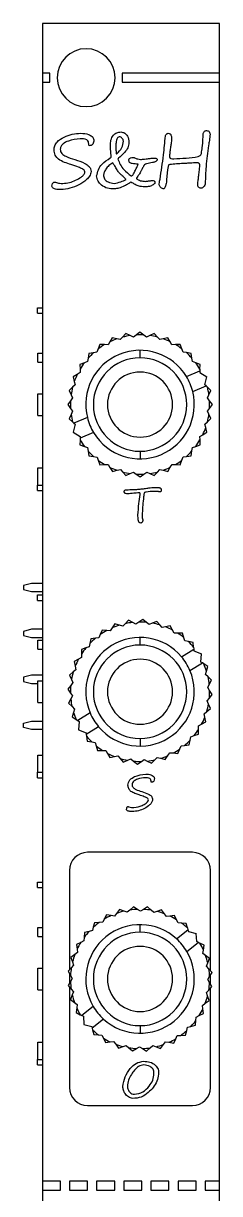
# Model space of a CAD drawing. Extents: x 516 to 528, y 431 to 560.
# Drawn here: x 517.3 to 528.1, y 494.8 to 559.5 of the extents above; entities that cross this region are included whole.
import ezdxf

# ---------------------------------------------------------------- set-up
doc = ezdxf.new("R2010")
doc.units = 0
doc.layers.get('0').update_dxf_attribs({"linetype": 'CONTINUOUS'})

msp = doc.modelspace()

# ---------------------------------------------------------------- linework, layer by layer
at = {"color": 7, "linetype": 'CONTINUOUS'}
for p, q in [((528.104, 559.528), (518.304, 559.528)), ((518.304, 559.528), (518.304, 556.778)), ((528.104, 556.778), (528.104, 559.528)), ((518.724, 556.778), (518.304, 556.778)), ((518.304, 556.778), (518.304, 556.278)), ((518.724, 556.278), (518.724, 556.778)), ((522.724, 556.778), (522.724, 556.278)), ((528.104, 556.778), (522.724, 556.778)), ((528.104, 556.278), (528.104, 556.778)), ((518.304, 556.278), (518.724, 556.278)), ((518.304, 556.278), (518.304, 495.528)), ((522.724, 556.278), (528.104, 556.278)), ((528.104, 495.528), (528.104, 556.278)), ((523.373, 551.262), (523.422, 551.356)), ((523.192, 550.745), (523.167, 550.729)), ((518.032, 543.808), (518.304, 543.808)), ((518.032, 543.508), (518.032, 543.808)), ((518.032, 543.508), (518.304, 543.508)), ((522.172, 542.153), (522.034, 541.927)), ((522.429, 542.091), (522.172, 542.153)), ((522.614, 542.046), (522.429, 542.091)), ((522.743, 542.186), (522.614, 542.046)), ((522.922, 542.381), (522.743, 542.186)), ((523.162, 542.27), (522.922, 542.381)), ((523.335, 542.19), (523.162, 542.27)), ((523.489, 542.302), (523.335, 542.19)), ((523.702, 542.458), (523.489, 542.302)), ((523.916, 542.302), (523.702, 542.458)), ((524.07, 542.19), (523.916, 542.302)), ((524.243, 542.27), (524.07, 542.19)), ((524.483, 542.381), (524.243, 542.27)), ((524.662, 542.187), (524.483, 542.381)), ((524.791, 542.047), (524.662, 542.187)), ((524.976, 542.092), (524.791, 542.047)), ((525.233, 542.154), (524.976, 542.092)), ((525.371, 541.928), (525.233, 542.154)), ((521.389, 541.534), (521.324, 541.356)), ((521.48, 541.783), (521.389, 541.534)), ((521.745, 541.772), (521.48, 541.783)), ((521.935, 541.764), (521.745, 541.772)), ((522.034, 541.927), (521.935, 541.764)), ((523.704, 541.038), (523.704, 541.458)), ((525.47, 541.766), (525.371, 541.928)), ((525.661, 541.774), (525.47, 541.766)), ((525.925, 541.785), (525.661, 541.774)), ((526.016, 541.536), (525.925, 541.785)), ((526.082, 541.358), (526.016, 541.536)), ((518.054, 540.808), (518.054, 541.308)), ((518.054, 541.308), (518.304, 541.308)), ((518.054, 540.808), (518.304, 540.808)), ((520.626, 540.77), (520.377, 540.679)), ((520.804, 540.836), (520.626, 540.77)), ((520.834, 541.024), (520.804, 540.836)), ((520.874, 541.285), (520.834, 541.024)), ((521.136, 541.326), (520.874, 541.285)), ((521.324, 541.356), (521.136, 541.326)), ((526.27, 541.328), (526.082, 541.358)), ((526.531, 541.287), (526.27, 541.328)), ((526.572, 541.026), (526.531, 541.287)), ((526.602, 540.838), (526.572, 541.026)), ((526.781, 540.773), (526.602, 540.838)), ((527.029, 540.681), (526.781, 540.773)), ((520.234, 540.125), (520.008, 539.987)), ((520.396, 540.224), (520.234, 540.125)), ((520.377, 540.679), (520.388, 540.414)), ((520.388, 540.414), (520.396, 540.224)), ((526.271, 540.01), (527.014, 540.318)), ((527.014, 540.318), (527.011, 540.227)), ((527.011, 540.227), (527.399, 539.99)), ((527.018, 540.417), (527.014, 540.318)), ((527.018, 540.417), (527.029, 540.681)), ((520.115, 539.545), (519.975, 539.416)), ((520.008, 539.987), (520.07, 539.73)), ((520.07, 539.73), (520.115, 539.545)), ((526.616, 539.178), (527.359, 539.486)), ((527.292, 539.548), (527.399, 539.99)), ((527.359, 539.486), (527.292, 539.548)), ((527.432, 539.419), (527.359, 539.486)), ((518.054, 539.058), (518.304, 539.058)), ((518.054, 537.858), (518.054, 539.058)), ((519.975, 539.416), (519.781, 539.237)), ((519.781, 539.237), (519.892, 538.997)), ((519.892, 538.997), (519.972, 538.824)), ((527.627, 539.24), (527.432, 539.419)), ((527.436, 538.827), (527.516, 539)), ((527.548, 538.673), (527.436, 538.827)), ((527.516, 539), (527.627, 539.24)), ((519.86, 538.67), (519.704, 538.456)), ((519.704, 538.456), (519.86, 538.243)), ((519.972, 538.824), (519.86, 538.67)), ((519.86, 538.243), (519.972, 538.089)), ((527.436, 538.092), (527.548, 538.246)), ((527.704, 538.459), (527.548, 538.673)), ((527.548, 538.246), (527.704, 538.459)), ((518.054, 537.858), (518.304, 537.858)), ((519.892, 537.916), (519.781, 537.676)), ((519.781, 537.676), (519.976, 537.497)), ((519.972, 538.089), (519.892, 537.916)), ((520.792, 537.737), (520.049, 537.429)), ((527.433, 537.5), (527.627, 537.679)), ((527.516, 537.919), (527.436, 538.092)), ((527.627, 537.679), (527.516, 537.919)), ((519.976, 537.497), (520.049, 537.429)), ((520.116, 537.368), (520.009, 536.926)), ((520.009, 536.926), (520.398, 536.689)), ((520.049, 537.429), (520.116, 537.368)), ((521.137, 536.906), (520.394, 536.598)), ((527.174, 536.791), (527.4, 536.929)), ((527.293, 537.371), (527.433, 537.5)), ((527.338, 537.186), (527.293, 537.371)), ((527.4, 536.929), (527.338, 537.186)), ((520.39, 536.499), (520.379, 536.234)), ((520.394, 536.598), (520.39, 536.499)), ((520.398, 536.689), (520.394, 536.598)), ((527.012, 536.691), (527.174, 536.791)), ((527.02, 536.501), (527.012, 536.691)), ((527.031, 536.237), (527.02, 536.501)), ((520.379, 536.234), (520.628, 536.143)), ((520.628, 536.143), (520.806, 536.078)), ((520.806, 536.078), (520.836, 535.89)), ((520.836, 535.89), (520.877, 535.628)), ((520.877, 535.628), (521.138, 535.588)), ((523.704, 535.878), (523.704, 535.458)), ((526.272, 535.59), (526.534, 535.631)), ((526.534, 535.631), (526.574, 535.892)), ((526.574, 535.892), (526.604, 536.08)), ((526.604, 536.08), (526.782, 536.146)), ((526.782, 536.146), (527.031, 536.237)), ((518.054, 534.958), (518.304, 534.958)), ((518.054, 534.008), (518.054, 534.958)), ((521.138, 535.588), (521.326, 535.558)), ((521.326, 535.558), (521.392, 535.38)), ((521.392, 535.38), (521.483, 535.131)), ((521.483, 535.131), (521.747, 535.142)), ((521.747, 535.142), (521.938, 535.15)), ((521.938, 535.15), (522.037, 534.988)), ((522.037, 534.988), (522.175, 534.762)), ((525.236, 534.763), (525.374, 534.989)), ((525.374, 534.989), (525.473, 535.151)), ((525.473, 535.151), (525.663, 535.144)), ((525.663, 535.144), (525.928, 535.133)), ((525.928, 535.133), (526.019, 535.381)), ((526.019, 535.381), (526.084, 535.56)), ((526.084, 535.56), (526.272, 535.59)), ((522.175, 534.762), (522.432, 534.824)), ((522.432, 534.824), (522.617, 534.869)), ((522.617, 534.869), (522.746, 534.729)), ((522.746, 534.729), (522.925, 534.534)), ((522.925, 534.534), (523.165, 534.646)), ((523.165, 534.646), (523.338, 534.726)), ((523.338, 534.726), (523.492, 534.614)), ((523.492, 534.614), (523.706, 534.458)), ((523.706, 534.458), (523.919, 534.614)), ((523.919, 534.614), (524.073, 534.726)), ((524.073, 534.726), (524.246, 534.646)), ((524.246, 534.646), (524.486, 534.535)), ((524.486, 534.535), (524.665, 534.73)), ((524.665, 534.73), (524.794, 534.87)), ((524.794, 534.87), (524.979, 534.825)), ((524.979, 534.825), (525.236, 534.763)), ((518.032, 533.708), (518.032, 534.008)), ((518.032, 534.008), (518.304, 534.008)), ((518.032, 533.708), (518.304, 533.708)), ((517.711, 528.576), (517.254, 528.462)), ((518.304, 528.576), (517.711, 528.576)), ((517.254, 528.462), (517.254, 528.234)), ((517.254, 528.234), (517.711, 528.119)), ((517.711, 528.119), (518.304, 528.119)), ((518.032, 527.633), (518.032, 527.933)), ((518.032, 527.933), (518.304, 527.933)), ((518.032, 527.633), (518.304, 527.633)), ((523.851, 526.58), (523.631, 526.432)), ((524.059, 526.417), (523.851, 526.58)), ((517.711, 526.036), (517.254, 525.922)), ((517.254, 525.922), (517.254, 525.694)), ((518.304, 526.036), (517.711, 526.036)), ((521.605, 525.988), (521.505, 525.743)), ((521.869, 525.968), (521.605, 525.988)), ((522.059, 525.953), (521.869, 525.968)), ((522.164, 526.111), (522.059, 525.953)), ((522.31, 526.332), (522.164, 526.111)), ((522.565, 526.26), (522.31, 526.332)), ((522.748, 526.209), (522.565, 526.26)), ((522.882, 526.344), (522.748, 526.209)), ((523.068, 526.532), (522.882, 526.344)), ((523.304, 526.412), (523.068, 526.532)), ((523.474, 526.326), (523.304, 526.412)), ((523.631, 526.432), (523.474, 526.326)), ((524.208, 526.299), (524.059, 526.417)), ((524.384, 526.372), (524.208, 526.299)), ((524.628, 526.475), (524.384, 526.372)), ((524.8, 526.274), (524.628, 526.475)), ((524.924, 526.129), (524.8, 526.274)), ((525.11, 526.167), (524.924, 526.129)), ((525.369, 526.22), (525.11, 526.167)), ((525.499, 525.989), (525.369, 526.22)), ((525.592, 525.823), (525.499, 525.989)), ((517.254, 525.694), (517.711, 525.579)), ((517.711, 525.579), (518.304, 525.579)), ((518.054, 524.933), (518.054, 525.433)), ((518.054, 525.433), (518.304, 525.433)), ((520.931, 525.253), (520.895, 525.067)), ((520.981, 525.513), (520.931, 525.253)), ((521.244, 525.545), (520.981, 525.513)), ((521.433, 525.567), (521.244, 525.545)), ((521.505, 525.743), (521.433, 525.567)), ((523.704, 525.163), (523.704, 525.583)), ((525.782, 525.824), (525.592, 525.823)), ((526.047, 525.825), (525.782, 525.824)), ((526.129, 525.573), (526.047, 525.825)), ((526.188, 525.392), (526.129, 525.573)), ((526.375, 525.356), (526.188, 525.392)), ((526.634, 525.306), (526.375, 525.356)), ((526.666, 525.043), (526.634, 525.306)), ((518.054, 524.933), (518.304, 524.933)), ((520.714, 525.008), (520.462, 524.926)), ((520.462, 524.926), (520.463, 524.661)), ((520.463, 524.661), (520.464, 524.471)), ((520.895, 525.067), (520.714, 525.008)), ((525.993, 524.522), (526.677, 524.944)), ((526.666, 525.043), (526.677, 524.944)), ((526.677, 524.944), (526.688, 524.854)), ((526.688, 524.854), (527.109, 524.682)), ((527.074, 524.228), (527.109, 524.682)), ((520.298, 524.378), (520.067, 524.248)), ((520.067, 524.248), (520.12, 523.989)), ((520.12, 523.989), (520.158, 523.803)), ((520.464, 524.471), (520.298, 524.378)), ((526.465, 523.756), (527.15, 524.178)), ((527.15, 524.178), (527.074, 524.228)), ((527.233, 524.123), (527.15, 524.178)), ((527.453, 523.977), (527.233, 524.123)), ((527.382, 523.722), (527.453, 523.977)), ((517.711, 523.496), (517.254, 523.382)), ((517.254, 523.382), (517.254, 523.154)), ((518.304, 523.496), (517.711, 523.496)), ((520.013, 523.679), (519.812, 523.507)), ((519.812, 523.507), (519.915, 523.263)), ((520.158, 523.803), (520.013, 523.679)), ((527.33, 523.539), (527.382, 523.722)), ((527.465, 523.405), (527.33, 523.539)), ((527.653, 523.219), (527.465, 523.405)), ((517.254, 523.154), (517.711, 523.039)), ((517.711, 523.039), (518.054, 523.039)), ((518.054, 521.983), (518.054, 523.183)), ((518.054, 523.183), (518.304, 523.183)), ((519.87, 522.938), (519.707, 522.73)), ((519.707, 522.73), (519.855, 522.51)), ((519.988, 523.087), (519.87, 522.938)), ((519.915, 523.263), (519.988, 523.087)), ((527.447, 522.813), (527.533, 522.983)), ((527.553, 522.655), (527.447, 522.813)), ((527.533, 522.983), (527.653, 523.219)), ((527.701, 522.436), (527.553, 522.655)), ((519.875, 522.183), (519.755, 521.947)), ((519.855, 522.51), (519.961, 522.353)), ((519.961, 522.353), (519.875, 522.183)), ((527.42, 522.079), (527.538, 522.228)), ((527.494, 521.903), (527.42, 522.079)), ((527.538, 522.228), (527.701, 522.436)), ((518.054, 521.983), (518.304, 521.983)), ((519.755, 521.947), (519.943, 521.761)), ((519.943, 521.761), (520.078, 521.627)), ((520.026, 521.444), (519.955, 521.189)), ((520.078, 521.627), (520.026, 521.444)), ((520.943, 521.41), (520.258, 520.988)), ((527.25, 521.363), (527.395, 521.487)), ((527.288, 521.177), (527.25, 521.363)), ((527.395, 521.487), (527.596, 521.659)), ((527.596, 521.659), (527.494, 521.903)), ((517.254, 520.842), (517.711, 520.956)), ((517.254, 520.614), (517.254, 520.842)), ((517.711, 520.956), (518.304, 520.956)), ((519.955, 521.189), (520.175, 521.043)), ((520.175, 521.043), (520.258, 520.988)), ((520.258, 520.988), (520.334, 520.938)), ((520.334, 520.938), (520.299, 520.484)), ((526.944, 520.695), (527.11, 520.788)), ((527.11, 520.788), (527.341, 520.917)), ((527.341, 520.917), (527.288, 521.177)), ((517.711, 520.499), (517.254, 520.614)), ((518.304, 520.499), (517.711, 520.499)), ((520.299, 520.484), (520.72, 520.312)), ((520.72, 520.312), (520.731, 520.222)), ((521.415, 520.644), (520.731, 520.222)), ((520.731, 520.222), (520.742, 520.123)), ((520.742, 520.123), (520.774, 519.86)), ((526.477, 519.912), (526.513, 520.099)), ((526.513, 520.099), (526.694, 520.158)), ((526.694, 520.158), (526.946, 520.24)), ((526.945, 520.505), (526.944, 520.695)), ((526.946, 520.24), (526.945, 520.505)), ((520.774, 519.86), (521.033, 519.81)), ((521.033, 519.81), (521.22, 519.773)), ((521.22, 519.773), (521.279, 519.593)), ((521.279, 519.593), (521.361, 519.341)), ((523.704, 520.003), (523.704, 519.583)), ((525.803, 519.178), (525.903, 519.423)), ((525.903, 519.423), (525.975, 519.599)), ((525.975, 519.599), (526.164, 519.621)), ((526.164, 519.621), (526.427, 519.653)), ((526.427, 519.653), (526.477, 519.912)), ((518.054, 519.083), (518.304, 519.083)), ((518.054, 518.133), (518.054, 519.083)), ((521.361, 519.341), (521.626, 519.342)), ((521.626, 519.342), (521.816, 519.343)), ((521.816, 519.343), (521.909, 519.177)), ((521.909, 519.177), (522.039, 518.946)), ((522.039, 518.946), (522.298, 518.999)), ((522.298, 518.999), (522.484, 519.037)), ((522.484, 519.037), (522.608, 518.892)), ((522.608, 518.892), (522.78, 518.691)), ((522.78, 518.691), (523.024, 518.793)), ((523.024, 518.793), (523.2, 518.867)), ((523.2, 518.867), (523.349, 518.749)), ((523.777, 518.734), (523.934, 518.84)), ((523.934, 518.84), (524.104, 518.754)), ((524.34, 518.634), (524.526, 518.822)), ((524.526, 518.822), (524.66, 518.957)), ((524.66, 518.957), (524.843, 518.905)), ((524.843, 518.905), (525.098, 518.834)), ((525.098, 518.834), (525.244, 519.054)), ((525.244, 519.054), (525.349, 519.213)), ((525.349, 519.213), (525.539, 519.198)), ((525.539, 519.198), (525.803, 519.178)), ((518.032, 517.833), (518.032, 518.133)), ((518.032, 518.133), (518.304, 518.133)), ((523.349, 518.749), (523.557, 518.586)), ((523.557, 518.586), (523.777, 518.734)), ((524.104, 518.754), (524.34, 518.634)), ((518.032, 517.833), (518.304, 517.833)), ((526.604, 513.708), (520.804, 513.708)), ((519.804, 512.708), (519.804, 507.215)), ((527.604, 507.166), (527.604, 512.708)), ((518.032, 512.058), (518.304, 512.058)), ((518.032, 511.758), (518.032, 512.058)), ((518.032, 511.758), (518.304, 511.758)), ((522.571, 510.544), (522.41, 510.334)), ((522.82, 510.455), (522.571, 510.544)), ((522.999, 510.391), (522.82, 510.455)), ((523.142, 510.517), (522.999, 510.391)), ((523.341, 510.691), (523.142, 510.517)), ((523.568, 510.555), (523.341, 510.691)), ((523.731, 510.458), (523.568, 510.555)), ((523.896, 510.553), (523.731, 510.458)), ((524.125, 510.686), (523.896, 510.553)), ((524.321, 510.508), (524.125, 510.686)), ((524.462, 510.38), (524.321, 510.508)), ((524.642, 510.442), (524.462, 510.38)), ((524.893, 510.527), (524.642, 510.442)), ((525.051, 510.315), (524.893, 510.527)), ((521.189, 509.818), (521.121, 509.562)), ((521.453, 509.831), (521.189, 509.818)), ((521.643, 509.841), (521.453, 509.831)), ((521.727, 510.012), (521.643, 509.841)), ((521.844, 510.249), (521.727, 510.012)), ((522.106, 510.21), (521.844, 510.249)), ((522.294, 510.183), (522.106, 510.21)), ((522.41, 510.334), (522.294, 510.183)), ((525.164, 510.162), (525.051, 510.315)), ((525.353, 510.187), (525.164, 510.162)), ((525.615, 510.222), (525.353, 510.187)), ((525.728, 509.983), (525.615, 510.222)), ((525.81, 509.811), (525.728, 509.983)), ((526, 509.799), (525.81, 509.811)), ((526.264, 509.782), (526, 509.799)), ((526.328, 509.525), (526.264, 509.782)), ((518.054, 509.058), (518.054, 509.558)), ((518.054, 509.558), (518.304, 509.558)), ((520.63, 509.268), (520.613, 509.004)), ((520.887, 509.332), (520.63, 509.268)), ((521.072, 509.379), (520.887, 509.332)), ((521.121, 509.562), (521.072, 509.379)), ((523.704, 509.288), (523.704, 509.708)), ((525.727, 508.923), (526.353, 509.428)), ((526.328, 509.525), (526.353, 509.428)), ((526.353, 509.428), (526.375, 509.34)), ((526.375, 509.34), (526.814, 509.223)), ((526.837, 508.769), (526.814, 509.223)), ((518.054, 509.058), (518.304, 509.058)), ((520.429, 508.732), (520.19, 508.619)), ((520.19, 508.619), (520.225, 508.357)), ((520.601, 508.814), (520.429, 508.732)), ((520.613, 509.004), (520.601, 508.814)), ((526.293, 508.223), (526.919, 508.729)), ((526.919, 508.729), (526.837, 508.769)), ((527.008, 508.685), (526.919, 508.729)), ((527.245, 508.568), (527.008, 508.685)), ((527.207, 508.306), (527.245, 508.568)), ((520.097, 508.054), (519.885, 507.897)), ((519.885, 507.897), (519.97, 507.646)), ((520.25, 508.168), (520.097, 508.054)), ((520.225, 508.357), (520.25, 508.168)), ((527.179, 508.118), (527.207, 508.306)), ((527.33, 508.002), (527.179, 508.118)), ((527.54, 507.841), (527.33, 508.002)), ((527.451, 507.592), (527.54, 507.841)), ((518.054, 506.108), (518.054, 507.308)), ((518.054, 507.308), (518.304, 507.308)), ((519.904, 507.325), (519.726, 507.129)), ((520.031, 507.466), (519.904, 507.325)), ((519.97, 507.646), (520.031, 507.466)), ((527.387, 507.413), (527.451, 507.592)), ((527.513, 507.27), (527.387, 507.413)), ((527.687, 507.071), (527.513, 507.27)), ((519.856, 506.572), (519.721, 506.345)), ((519.726, 507.129), (519.859, 506.9)), ((519.804, 506.994), (519.804, 506.484)), ((519.954, 506.735), (519.856, 506.572)), ((519.859, 506.9), (519.954, 506.735)), ((527.454, 506.681), (527.552, 506.844)), ((527.549, 506.516), (527.454, 506.681)), ((527.682, 506.287), (527.549, 506.516)), ((527.552, 506.844), (527.687, 507.071)), ((527.604, 506.421), (527.604, 506.932)), ((518.054, 506.108), (518.304, 506.108)), ((519.721, 506.345), (519.895, 506.146)), ((519.804, 506.25), (519.804, 500.708)), ((519.895, 506.146), (520.021, 506.003)), ((520.021, 506.003), (519.957, 505.824)), ((527.377, 505.95), (527.504, 506.091)), ((527.438, 505.77), (527.377, 505.95)), ((527.504, 506.091), (527.682, 506.287)), ((527.604, 500.708), (527.604, 506.201)), ((519.957, 505.824), (519.868, 505.574)), ((519.868, 505.574), (520.078, 505.414)), ((520.078, 505.414), (520.229, 505.298)), ((520.229, 505.298), (520.201, 505.11)), ((521.115, 505.193), (520.49, 504.687)), ((527.158, 505.248), (527.311, 505.361)), ((527.183, 505.059), (527.158, 505.248)), ((527.311, 505.361), (527.523, 505.519)), ((527.523, 505.519), (527.438, 505.77)), ((520.201, 505.11), (520.163, 504.848)), ((520.163, 504.848), (520.4, 504.731)), ((520.4, 504.731), (520.49, 504.687)), ((520.49, 504.687), (520.571, 504.647)), ((520.571, 504.647), (520.594, 504.193)), ((526.795, 504.412), (526.807, 504.602)), ((526.807, 504.602), (526.979, 504.684)), ((526.979, 504.684), (527.218, 504.797)), ((527.218, 504.797), (527.183, 505.059)), ((520.594, 504.193), (521.033, 504.075)), ((521.033, 504.075), (521.055, 503.987)), ((521.681, 504.493), (521.055, 503.987)), ((521.055, 503.987), (521.08, 503.891)), ((523.704, 504.128), (523.704, 503.708)), ((526.287, 503.853), (526.336, 504.037)), ((526.336, 504.037), (526.521, 504.084)), ((526.521, 504.084), (526.778, 504.148)), ((526.778, 504.148), (526.795, 504.412)), ((521.08, 503.891), (521.144, 503.634)), ((521.144, 503.634), (521.408, 503.617)), ((521.408, 503.617), (521.598, 503.605)), ((521.598, 503.605), (521.68, 503.433)), ((521.68, 503.433), (521.793, 503.194)), ((522.055, 503.229), (522.244, 503.254)), ((522.244, 503.254), (522.357, 503.101)), ((525.564, 503.167), (525.681, 503.404)), ((525.681, 503.404), (525.765, 503.575)), ((525.765, 503.575), (525.955, 503.584)), ((525.955, 503.584), (526.219, 503.598)), ((526.219, 503.598), (526.287, 503.853)), ((518.054, 502.258), (518.054, 503.208)), ((518.054, 503.208), (518.304, 503.208)), ((521.793, 503.194), (522.055, 503.229)), ((522.357, 503.101), (522.515, 502.889)), ((522.515, 502.889), (522.766, 502.974)), ((522.766, 502.974), (522.946, 503.035)), ((522.946, 503.035), (523.087, 502.908)), ((523.087, 502.908), (523.283, 502.73)), ((523.283, 502.73), (523.512, 502.863)), ((523.512, 502.863), (523.677, 502.958)), ((523.677, 502.958), (523.84, 502.86)), ((523.84, 502.86), (524.067, 502.724)), ((524.067, 502.724), (524.266, 502.899)), ((524.266, 502.899), (524.409, 503.025)), ((524.409, 503.025), (524.588, 502.961)), ((524.588, 502.961), (524.837, 502.872)), ((524.837, 502.872), (524.998, 503.082)), ((524.998, 503.082), (525.114, 503.233)), ((525.114, 503.233), (525.302, 503.205)), ((525.302, 503.205), (525.564, 503.167)), ((518.032, 501.958), (518.032, 502.258)), ((518.032, 502.258), (518.304, 502.258)), ((518.032, 501.958), (518.304, 501.958)), ((520.804, 499.708), (526.604, 499.708)), ((518.304, 495.528), (518.304, 495.028)), ((519.304, 495.528), (518.304, 495.528)), ((519.304, 495.028), (519.304, 495.528)), ((520.804, 495.528), (519.804, 495.528)), ((519.804, 495.528), (519.804, 495.028)), ((520.804, 495.028), (520.804, 495.528)), ((522.304, 495.528), (521.304, 495.528)), ((521.304, 495.528), (521.304, 495.028)), ((522.304, 495.028), (522.304, 495.528)), ((523.804, 495.528), (522.804, 495.528)), ((522.804, 495.528), (522.804, 495.028)), ((523.804, 495.028), (523.804, 495.528)), ((525.304, 495.528), (524.304, 495.528)), ((524.304, 495.528), (524.304, 495.028)), ((525.304, 495.028), (525.304, 495.528)), ((526.804, 495.528), (525.804, 495.528)), ((525.804, 495.528), (525.804, 495.028)), ((526.804, 495.028), (526.804, 495.528)), ((528.104, 495.528), (527.304, 495.528)), ((527.304, 495.528), (527.304, 495.028)), ((528.104, 495.028), (528.104, 495.528)), ((518.304, 495.028), (519.304, 495.028)), ((518.304, 495.028), (518.304, 434.278)), ((519.804, 495.028), (520.804, 495.028)), ((521.304, 495.028), (522.304, 495.028)), ((522.804, 495.028), (523.804, 495.028)), ((524.304, 495.028), (525.304, 495.028)), ((525.804, 495.028), (526.804, 495.028)), ((527.304, 495.028), (528.104, 495.028)), ((528.104, 434.278), (528.104, 495.028))]:
    msp.add_line(p, q, dxfattribs=at)
for centre, radius, start, end in [((520.724, 556.528), 1.6, 90, 270), ((520.724, 556.528), 1.6, 270, 90), ((523.704, 538.458), 3.85, 109.3388, 115.70655), ((523.704, 538.458), 3.85, 98.0888, 104.45655), ((523.704, 538.458), 3.85, 86.8388, 93.20655), ((523.704, 538.458), 3.85, 75.5888, 81.95655), ((523.704, 538.458), 3.85, 64.3388, 70.70655), ((523.704, 538.458), 3, 31.1496, 193.89575), ((523.704, 538.458), 3.85, 120.5888, 126.95655), ((523.704, 538.458), 3.85, 53.0888, 59.45655), ((523.704, 538.458), 3.85, 143.0888, 149.45655), ((523.704, 538.458), 3.85, 131.8388, 138.20655), ((523.704, 538.458), 2.58, 90, 270), ((523.704, 538.458), 2.58, 270, 90), ((523.704, 538.458), 3.85, 41.8388, 48.20655), ((523.704, 538.458), 3.85, 30.5888, 36.95655), ((523.704, 538.458), 3.85, 154.3388, 160.70655), ((523.704, 538.458), 1.8, 90, 270), ((523.704, 538.458), 1.8, 270, 90), ((523.704, 538.458), 3, 13.89575, 31.1496), ((523.704, 538.458), 3.85, 165.5888, 171.95655), ((523.704, 538.458), 3, 211.1496, 13.89575), ((523.704, 538.458), 3.85, 8.0888, 14.45655), ((523.704, 538.458), 3.85, 176.8388, 183.20655), ((523.704, 538.458), 3.85, 356.8388, 3.20655), ((523.704, 538.458), 3.85, 188.0888, 194.45655), ((523.704, 538.458), 3, 193.89575, 211.1496), ((523.704, 538.458), 3.85, 345.5888, 351.95655), ((523.704, 538.458), 3.85, 334.3388, 340.70655), ((523.704, 538.458), 3.85, 210.5888, 216.95655), ((523.704, 538.458), 3.85, 323.0888, 329.45655), ((523.704, 538.458), 3.85, 221.8388, 228.20655), ((523.704, 538.458), 3.85, 311.8388, 318.20655), ((523.704, 538.458), 3.85, 233.0888, 239.45655), ((523.704, 538.458), 3.85, 244.3388, 250.70655), ((523.704, 538.458), 3.85, 289.3388, 295.70655), ((523.704, 538.458), 3.85, 300.5888, 306.95655), ((523.704, 538.458), 3.85, 255.5888, 261.95655), ((523.704, 538.458), 3.85, 266.8388, 273.20655), ((523.704, 538.458), 3.85, 278.0888, 284.45655), ((523.704, 522.583), 3.85, 118.4617, 124.82945), ((523.704, 522.583), 3.85, 107.2117, 113.57945), ((523.704, 522.583), 3.85, 95.9617, 102.32945), ((523.704, 522.583), 3.85, 84.7117, 91.07945), ((523.704, 522.583), 3.85, 73.4617, 79.82945), ((523.704, 522.583), 3.85, 62.2117, 68.57945), ((523.704, 522.583), 3, 40.2725, 203.01865), ((523.704, 522.583), 3.85, 129.7117, 136.07945), ((523.704, 522.583), 3.85, 50.9617, 57.32945), ((523.704, 522.583), 3.85, 39.7117, 46.07945), ((523.704, 522.583), 3.85, 140.9617, 147.32945), ((523.704, 522.583), 2.58, 90, 270), ((523.704, 522.583), 2.58, 270, 90), ((523.704, 522.583), 3.85, 152.2117, 158.57945), ((523.704, 522.583), 1.8, 90, 270), ((523.704, 522.583), 1.8, 270, 90), ((523.704, 522.583), 3, 23.01865, 40.2725), ((523.704, 522.583), 3.85, 17.2117, 23.57945), ((523.704, 522.583), 3.85, 163.4617, 169.82945), ((523.704, 522.583), 3, 220.2725, 23.01865), ((523.704, 522.583), 3.85, 5.9617, 12.32945), ((523.704, 522.583), 3.85, 174.7117, 181.07945), ((523.704, 522.583), 3.85, 354.7117, 1.07945), ((523.704, 522.583), 3.85, 185.9617, 192.32945), ((523.704, 522.583), 3.85, 197.2117, 203.57945), ((523.704, 522.583), 3, 203.01865, 220.2725), ((523.704, 522.583), 3.85, 343.4617, 349.82945), ((523.704, 522.583), 3.85, 332.2117, 338.57945), ((523.704, 522.583), 3.85, 219.7117, 226.07945), ((523.704, 522.583), 3.85, 320.9617, 327.32945), ((523.704, 522.583), 3.85, 230.9617, 237.32945), ((523.704, 522.583), 3.85, 298.4617, 304.82945), ((523.704, 522.583), 3.85, 309.7117, 316.07945), ((523.704, 522.583), 3.85, 242.2117, 248.57945), ((523.704, 522.583), 3.85, 253.4617, 259.82945), ((523.704, 522.583), 3.85, 275.9617, 282.32945), ((523.704, 522.583), 3.85, 287.2117, 293.57945), ((523.704, 522.583), 3.85, 264.7117, 271.07945), ((520.804, 512.708), 1, 90, 180), ((526.604, 512.708), 1, 0, 90), ((523.704, 506.708), 3.85, 103.27715, 109.64491), ((523.704, 506.708), 3.85, 92.02715, 98.39491), ((523.704, 506.708), 3.85, 80.77715, 87.14491), ((523.704, 506.708), 3.85, 69.52715, 75.89491), ((523.704, 506.708), 3.85, 125.77715, 132.14491), ((523.704, 506.708), 3.85, 114.52715, 120.89491), ((523.704, 506.708), 3.85, 58.27715, 64.64491), ((523.704, 506.708), 3.85, 47.02715, 53.39491), ((523.704, 506.708), 3.85, 137.02715, 143.39491), ((523.704, 506.708), 3, 47.58796, 210.3341), ((523.704, 506.708), 2.58, 90, 270), ((523.704, 506.708), 2.58, 270, 90), ((523.704, 506.708), 3.85, 148.27715, 154.64491), ((523.704, 506.708), 1.8, 90, 270), ((523.704, 506.708), 1.8, 270, 90), ((523.704, 506.708), 3, 30.3341, 47.58796), ((523.704, 506.708), 3.85, 24.52715, 30.89491), ((523.704, 506.708), 3.85, 159.52715, 165.89491), ((523.704, 506.708), 3, 227.58796, 30.3341), ((523.704, 506.708), 3.85, 13.27715, 19.64491), ((523.704, 506.708), 3.85, 170.77715, 177.14491), ((523.704, 506.708), 3.85, 2.02715, 8.39491), ((523.704, 506.708), 3.85, 182.02715, 188.39491), ((523.704, 506.708), 3.85, 350.77715, 357.14491), ((523.704, 506.708), 3.85, 193.27715, 199.64491), ((523.704, 506.708), 3, 210.3341, 227.58796), ((523.704, 506.708), 3.85, 339.52715, 345.89491), ((523.704, 506.708), 3.85, 204.52715, 210.89491), ((523.704, 506.708), 3.85, 328.27715, 334.64491), ((523.704, 506.708), 3.85, 317.02715, 323.39491), ((523.704, 506.708), 3.85, 227.02715, 233.39491), ((523.704, 506.708), 3.85, 238.27715, 244.64491), ((523.704, 506.708), 3.85, 294.52715, 300.89491), ((523.704, 506.708), 3.85, 305.77715, 312.14491), ((523.704, 506.708), 3.85, 249.52715, 255.89491), ((523.704, 506.708), 3.85, 260.77715, 267.14491), ((523.704, 506.708), 3.85, 272.02715, 278.39491), ((523.704, 506.708), 3.85, 283.27715, 289.64491), ((520.804, 500.708), 1, 180, 270), ((526.604, 500.708), 1, 270, 0)]:
    msp.add_arc(centre, radius, start, end, dxfattribs=at)
for points, knots in [([(518.947, 552.53), (518.955, 552.61), (518.972, 552.77), (519.154, 553.042), (519.501, 553.252), (519.951, 553.421), (520.27, 553.442), (520.429, 553.452)], [0, 0, 0, 0, 0.124866, 0.249735, 0.499137, 0.749588, 1, 1, 1, 1]), ([(520.402, 553.148), (520.176, 553.127), (519.836, 553.094), (519.485, 552.909), (519.318, 552.745), (519.299, 552.632), (519.289, 552.576)], [0, 0, 0, 0, 0.499906, 0.75053, 0.875648, 1, 1, 1, 1]), ([(520.884, 552.768), (520.881, 552.829), (520.877, 552.919), (520.829, 553.032), (520.683, 553.146), (520.527, 553.147), (520.402, 553.148)], [0, 0, 0, 0, 0.250713, 0.375928, 0.500517, 1, 1, 1, 1]), ([(520.429, 553.452), (520.578, 553.445), (520.801, 553.435), (521.025, 553.305), (521.13, 553.197), (521.143, 553.124), (521.15, 553.087)], [0, 0, 0, 0, 0.500145, 0.75032, 0.875558, 1, 1, 1, 1]), ([(521.15, 553.087), (521.141, 553.006), (521.13, 552.905), (521.054, 552.812), (520.983, 552.775), (520.923, 552.771), (520.884, 552.768)], [0, 0, 0, 0, 0.499646, 0.624796, 0.750004, 1, 1, 1, 1]), ([(522.065, 552.771), (522.07, 552.873), (522.08, 553.075), (522.195, 553.341), (522.41, 553.509), (522.57, 553.521), (522.65, 553.528)], [0, 0, 0, 0, 0.281121, 0.560767, 0.779884, 1, 1, 1, 1]), ([(522.576, 553.262), (522.553, 553.258), (522.507, 553.249), (522.442, 553.177), (522.375, 553.029), (522.371, 552.889), (522.369, 552.795)], [0, 0, 0, 0, 0.124412, 0.249669, 0.499587, 1, 1, 1, 1]), ([(522.786, 553.013), (522.781, 553.045), (522.77, 553.111), (522.71, 553.181), (522.651, 553.243), (522.601, 553.256), (522.576, 553.262)], [0, 0, 0, 0, 0.279498, 0.560515, 0.78124, 1, 1, 1, 1]), ([(522.65, 553.528), (522.726, 553.515), (522.876, 553.489), (523.051, 553.262), (523.075, 553.071), (523.09, 552.954)], [0, 0, 0, 0, 0.278757, 0.559591, 1, 1, 1, 1]), ([(524.809, 550.925), (524.879, 551.368), (525.005, 552.157), (525.075, 552.953), (525.107, 553.304)], [0, 0, 0, 0, 0.559927, 1, 1, 1, 1]), ([(525.107, 553.304), (525.112, 553.324), (525.123, 553.366), (525.165, 553.411), (525.209, 553.445), (525.243, 553.45), (525.26, 553.452)], [0, 0, 0, 0, 0.279126, 0.559893, 0.780404, 1, 1, 1, 1]), ([(525.26, 553.452), (525.293, 553.448), (525.341, 553.443), (525.391, 553.4), (525.442, 553.319), (525.445, 553.237), (525.448, 553.172)], [0, 0, 0, 0, 0.2490908, 0.3747681, 0.5004347, 1, 1, 1, 1]), ([(525.448, 553.172), (525.442, 553.072), (525.43, 552.894), (525.401, 552.718), (525.388, 552.641)], [0, 0, 0, 0, 0.559852, 1, 1, 1, 1]), ([(525.566, 552.047), (525.793, 552.057), (526.246, 552.076), (526.729, 552.117), (527.003, 552.196), (527.094, 552.274), (527.109, 552.485), (527.185, 552.867), (527.191, 553.21), (527.195, 553.439)], [0, 0, 0, 0, 0.250251, 0.500234, 0.531501, 0.562153, 0.624683, 0.749823, 1, 1, 1, 1]), ([(527.195, 553.439), (527.203, 553.464), (527.219, 553.512), (527.272, 553.561), (527.327, 553.598), (527.367, 553.602), (527.387, 553.604)], [0, 0, 0, 0, 0.277476, 0.558805, 0.779658, 1, 1, 1, 1]), ([(527.387, 553.604), (527.415, 553.6), (527.472, 553.593), (527.533, 553.539), (527.57, 553.475), (527.573, 553.431), (527.575, 553.409)], [0, 0, 0, 0, 0.279446, 0.559184, 0.779415, 1, 1, 1, 1]), ([(527.575, 553.409), (527.564, 553.291), (527.544, 553.082), (527.508, 552.875), (527.492, 552.784)], [0, 0, 0, 0, 0.559853, 1, 1, 1, 1]), ([(519.883, 551.721), (519.766, 551.762), (519.53, 551.843), (519.209, 551.983), (518.989, 552.236), (518.961, 552.432), (518.947, 552.53)], [0, 0, 0, 0, 0.281287, 0.562096, 0.780877, 1, 1, 1, 1]), ([(519.289, 552.576), (519.294, 552.532), (519.303, 552.444), (519.403, 552.293), (519.673, 552.131), (519.925, 552.055), (520.094, 552.004)], [0, 0, 0, 0, 0.12476, 0.249597, 0.498706, 1, 1, 1, 1]), ([(522.086, 552.466), (522.081, 552.523), (522.073, 552.625), (522.067, 552.727), (522.065, 552.771)], [0, 0, 0, 0, 0.560034, 1, 1, 1, 1]), ([(522.103, 552.158), (522.101, 552.216), (522.097, 552.318), (522.089, 552.421), (522.086, 552.466)], [0, 0, 0, 0, 0.5599614, 1, 1, 1, 1]), ([(522.369, 552.795), (522.37, 552.703), (522.373, 552.574), (522.376, 552.409), (522.398, 552.34), (522.409, 552.306)], [0, 0, 0, 0, 0.562133, 0.783061, 1, 1, 1, 1]), ([(522.409, 552.306), (522.522, 552.417), (522.724, 552.614), (522.767, 552.891), (522.786, 553.013)], [0, 0, 0, 0, 0.5609272, 1, 1, 1, 1]), ([(523.09, 552.954), (523.077, 552.852), (523.051, 552.649), (522.825, 552.354), (522.632, 552.181), (522.513, 552.075)], [0, 0, 0, 0, 0.278996, 0.55853, 1, 1, 1, 1]), ([(525.388, 552.641), (525.374, 552.552), (525.348, 552.394), (525.339, 552.235), (525.334, 552.164)], [0, 0, 0, 0, 0.560105, 1, 1, 1, 1]), ([(527.492, 552.784), (527.44, 552.394), (527.346, 551.698), (527.32, 550.996), (527.309, 550.688)], [0, 0, 0, 0, 0.5599233, 1, 1, 1, 1]), ([(520.094, 552.004), (520.286, 551.944), (520.573, 551.854), (520.871, 551.657), (520.983, 551.484), (520.993, 551.383), (520.998, 551.333)], [0, 0, 0, 0, 0.500916, 0.750346, 0.875197, 1, 1, 1, 1]), ([(521.305, 551.095), (521.331, 551.213), (521.382, 551.45), (521.629, 551.819), (521.895, 551.986), (522.058, 552.088)], [0, 0, 0, 0, 0.279275, 0.559377, 1, 1, 1, 1]), ([(522.195, 551.814), (522.12, 551.771), (521.971, 551.684), (521.823, 551.492), (521.712, 551.299), (521.694, 551.165), (521.685, 551.098)], [0, 0, 0, 0, 0.2799469, 0.5602319, 0.7805165, 1, 1, 1, 1]), ([(522.058, 552.088), (522.071, 552.098), (522.095, 552.116), (522.1, 552.146), (522.103, 552.158)], [0, 0, 0, 0, 0.560945, 1, 1, 1, 1]), ([(522.442, 551.431), (522.397, 551.504), (522.317, 551.633), (522.232, 551.759), (522.195, 551.814)], [0, 0, 0, 0, 0.560102, 1, 1, 1, 1]), ([(522.513, 552.075), (522.505, 552.068), (522.491, 552.055), (522.485, 552.037), (522.482, 552.028)], [0, 0, 0, 0, 0.5617182, 1, 1, 1, 1]), ([(522.482, 552.028), (522.521, 551.923), (522.599, 551.712), (522.848, 551.39), (523.074, 551.208), (523.212, 551.098)], [0, 0, 0, 0, 0.278355, 0.559579, 1, 1, 1, 1]), ([(523.09, 551.996), (523.092, 552.008), (523.096, 552.031), (523.129, 552.066), (523.202, 552.103), (523.27, 552.115), (523.316, 552.123)], [0, 0, 0, 0, 0.12478, 0.250589, 0.500899, 1, 1, 1, 1]), ([(523.596, 551.743), (523.487, 551.754), (523.351, 551.767), (523.191, 551.789), (523.114, 551.831), (523.093, 551.916), (523.091, 551.969), (523.09, 551.996)], [0, 0, 0, 0, 0.50153, 0.626898, 0.749669, 0.874652, 1, 1, 1, 1]), ([(523.316, 552.123), (523.333, 552.122), (523.362, 552.121), (523.389, 552.11), (523.401, 552.105)], [0, 0, 0, 0, 0.5593668, 1, 1, 1, 1]), ([(523.401, 552.105), (523.46, 552.078), (523.566, 552.029), (523.681, 552.015), (523.732, 552.009)], [0, 0, 0, 0, 0.560445, 1, 1, 1, 1]), ([(523.732, 552.009), (523.806, 552.014), (523.937, 552.022), (524.067, 552.04), (524.124, 552.048)], [0, 0, 0, 0, 0.559894, 1, 1, 1, 1]), ([(524.063, 551.769), (524.025, 551.756), (523.948, 551.73), (523.88, 551.6), (523.834, 551.511), (523.807, 551.456)], [0, 0, 0, 0, 0.277346, 0.557884, 1, 1, 1, 1]), ([(524.647, 551.999), (524.646, 551.985), (524.643, 551.957), (524.609, 551.911), (524.524, 551.861), (524.334, 551.819), (524.172, 551.789), (524.063, 551.769)], [0, 0, 0, 0, 0.0624, 0.125062, 0.249607, 0.499571, 1, 1, 1, 1]), ([(524.124, 552.048), (524.19, 552.057), (524.307, 552.073), (524.425, 552.081), (524.477, 552.085)], [0, 0, 0, 0, 0.5600701, 1, 1, 1, 1]), ([(524.477, 552.085), (524.513, 552.084), (524.566, 552.083), (524.623, 552.055), (524.645, 552.026), (524.646, 552.008), (524.647, 551.999)], [0, 0, 0, 0, 0.500667, 0.749466, 0.875052, 1, 1, 1, 1]), ([(526.092, 551.781), (525.967, 551.775), (525.717, 551.763), (525.462, 551.729), (525.307, 551.718), (525.285, 551.694), (525.268, 551.65), (525.244, 551.552), (525.21, 551.337), (525.194, 551.151), (525.182, 551.027)], [0, 0, 0, 0, 0.250074, 0.500134, 0.5314, 0.546829, 0.56245, 0.624936, 0.749961, 1, 1, 1, 1]), ([(525.334, 552.164), (525.335, 552.152), (525.336, 552.127), (525.352, 552.092), (525.382, 552.068), (525.454, 552.047), (525.517, 552.047), (525.566, 552.047)], [0, 0, 0, 0, 0.125055, 0.24993, 0.37446, 0.499671, 1, 1, 1, 1]), ([(526.488, 551.807), (526.415, 551.801), (526.283, 551.79), (526.15, 551.784), (526.092, 551.781)], [0, 0, 0, 0, 0.560024, 1, 1, 1, 1]), ([(526.882, 551.819), (526.809, 551.818), (526.678, 551.815), (526.546, 551.81), (526.488, 551.807)], [0, 0, 0, 0, 0.559989, 1, 1, 1, 1]), ([(527.005, 551.65), (527.005, 551.692), (527.005, 551.744), (526.969, 551.794), (526.934, 551.816), (526.903, 551.818), (526.882, 551.819)], [0, 0, 0, 0, 0.498999, 0.624266, 0.749755, 1, 1, 1, 1]), ([(520.998, 551.333), (520.977, 551.248), (520.936, 551.077), (520.686, 550.825), (520.33, 550.577), (519.835, 550.397), (519.49, 550.358), (519.317, 550.338)], [0, 0, 0, 0, 0.123845, 0.249046, 0.49916, 0.749707, 1, 1, 1, 1]), ([(519.444, 550.68), (519.565, 550.69), (519.805, 550.71), (520.145, 550.848), (520.403, 550.995), (520.601, 551.145), (520.638, 551.262), (520.656, 551.319)], [0, 0, 0, 0, 0.250309, 0.500928, 0.751571, 0.876835, 1, 1, 1, 1]), ([(520.656, 551.319), (520.643, 551.355), (520.618, 551.427), (520.483, 551.506), (520.242, 551.604), (520.027, 551.674), (519.883, 551.721)], [0, 0, 0, 0, 0.122629, 0.2476714, 0.4983524, 1, 1, 1, 1]), ([(522.722, 551.108), (522.686, 551.141), (522.627, 551.195), (522.544, 551.271), (522.491, 551.35), (522.458, 551.404), (522.442, 551.431)], [0, 0, 0, 0, 0.340117, 0.560166, 0.779935, 1, 1, 1, 1]), ([(523.212, 551.098), (523.233, 551.104), (523.277, 551.117), (523.328, 551.182), (523.356, 551.232), (523.373, 551.262)], [0, 0, 0, 0, 0.276369, 0.557609, 1, 1, 1, 1]), ([(523.422, 551.356), (523.457, 551.427), (523.519, 551.554), (523.572, 551.685), (523.596, 551.743)], [0, 0, 0, 0, 0.5599345, 1, 1, 1, 1]), ([(523.673, 551.213), (523.64, 551.168), (523.58, 551.089), (523.53, 551.003), (523.508, 550.965)], [0, 0, 0, 0, 0.560859, 1, 1, 1, 1]), ([(523.807, 551.456), (523.784, 551.41), (523.743, 551.326), (523.695, 551.247), (523.673, 551.213)], [0, 0, 0, 0, 0.560179, 1, 1, 1, 1]), ([(526.953, 551.114), (526.967, 551.213), (526.992, 551.391), (527.001, 551.571), (527.005, 551.65)], [0, 0, 0, 0, 0.560088, 1, 1, 1, 1]), ([(518.833, 550.53), (518.843, 550.578), (518.856, 550.645), (518.893, 550.728), (518.927, 550.746), (518.944, 550.756)], [0, 0, 0, 0, 0.562349, 0.784032, 1, 1, 1, 1]), ([(519.317, 550.338), (519.223, 550.341), (519.081, 550.345), (518.926, 550.4), (518.849, 550.46), (518.838, 550.507), (518.833, 550.53)], [0, 0, 0, 0, 0.500804, 0.750953, 0.876334, 1, 1, 1, 1]), ([(518.944, 550.756), (518.959, 550.755), (518.987, 550.754), (519.013, 550.747), (519.025, 550.744)], [0, 0, 0, 0, 0.559726, 1, 1, 1, 1]), ([(519.025, 550.744), (519.102, 550.724), (519.239, 550.687), (519.382, 550.682), (519.444, 550.68)], [0, 0, 0, 0, 0.559915, 1, 1, 1, 1]), ([(522.277, 550.376), (522.151, 550.382), (521.9, 550.393), (521.58, 550.553), (521.357, 550.801), (521.323, 550.997), (521.305, 551.095)], [0, 0, 0, 0, 0.28105, 0.560538, 0.780995, 1, 1, 1, 1]), ([(521.685, 551.098), (521.703, 551.026), (521.739, 550.881), (521.97, 550.729), (522.154, 550.698), (522.267, 550.68)], [0, 0, 0, 0, 0.277297, 0.5590326, 1, 1, 1, 1]), ([(522.267, 550.68), (522.396, 550.705), (522.627, 550.75), (522.841, 550.848), (522.935, 550.891)], [0, 0, 0, 0, 0.558986, 1, 1, 1, 1]), ([(522.84, 550.542), (522.739, 550.497), (522.559, 550.416), (522.363, 550.388), (522.277, 550.376)], [0, 0, 0, 0, 0.559955, 1, 1, 1, 1]), ([(522.935, 550.891), (522.898, 550.934), (522.831, 551.01), (522.755, 551.078), (522.722, 551.108)], [0, 0, 0, 0, 0.559658, 1, 1, 1, 1]), ([(523.089, 550.685), (523.043, 550.659), (522.959, 550.612), (522.877, 550.564), (522.84, 550.542)], [0, 0, 0, 0, 0.56, 1, 1, 1, 1]), ([(523.167, 550.729), (523.153, 550.721), (523.127, 550.706), (523.101, 550.691), (523.089, 550.685)], [0, 0, 0, 0, 0.55999, 1, 1, 1, 1]), ([(523.481, 550.595), (523.429, 550.628), (523.338, 550.688), (523.236, 550.728), (523.192, 550.745)], [0, 0, 0, 0, 0.559824, 1, 1, 1, 1]), ([(524.032, 550.49), (523.925, 550.492), (523.735, 550.496), (523.558, 550.565), (523.481, 550.595)], [0, 0, 0, 0, 0.560418, 1, 1, 1, 1]), ([(523.508, 550.965), (523.512, 550.955), (523.519, 550.933), (523.556, 550.907), (523.624, 550.87), (523.771, 550.812), (523.905, 550.801), (523.994, 550.794)], [0, 0, 0, 0, 0.061531, 0.123994, 0.249272, 0.499953, 1, 1, 1, 1]), ([(523.994, 550.794), (524.029, 550.797), (524.092, 550.804), (524.154, 550.814), (524.181, 550.818)], [0, 0, 0, 0, 0.559919, 1, 1, 1, 1]), ([(524.533, 550.728), (524.512, 550.699), (524.47, 550.641), (524.378, 550.583), (524.24, 550.507), (524.118, 550.497), (524.032, 550.49)], [0, 0, 0, 0, 0.183897, 0.371746, 0.559543, 1, 1, 1, 1]), ([(524.181, 550.818), (524.216, 550.823), (524.277, 550.832), (524.339, 550.838), (524.366, 550.84)], [0, 0, 0, 0, 0.5600936, 1, 1, 1, 1]), ([(524.366, 550.84), (524.405, 550.838), (524.454, 550.836), (524.502, 550.806), (524.527, 550.776), (524.531, 550.747), (524.533, 550.728)], [0, 0, 0, 0, 0.499881, 0.625309, 0.751148, 1, 1, 1, 1]), ([(524.765, 550.651), (524.77, 550.703), (524.779, 550.795), (524.8, 550.886), (524.809, 550.925)], [0, 0, 0, 0, 0.559811, 1, 1, 1, 1]), ([(524.987, 550.376), (524.955, 550.389), (524.889, 550.415), (524.825, 550.491), (524.775, 550.568), (524.768, 550.623), (524.765, 550.651)], [0, 0, 0, 0, 0.277236, 0.558534, 0.779508, 1, 1, 1, 1]), ([(525.182, 551.027), (525.175, 550.908), (525.165, 550.73), (525.116, 550.526), (525.072, 550.432), (525.032, 550.385), (525.002, 550.379), (524.987, 550.376)], [0, 0, 0, 0, 0.500557, 0.750793, 0.875611, 0.938091, 1, 1, 1, 1]), ([(526.891, 550.601), (526.901, 550.697), (526.918, 550.868), (526.942, 551.039), (526.953, 551.114)], [0, 0, 0, 0, 0.559934, 1, 1, 1, 1]), ([(527.077, 550.414), (527.05, 550.418), (526.996, 550.427), (526.935, 550.476), (526.897, 550.536), (526.893, 550.579), (526.891, 550.601)], [0, 0, 0, 0, 0.2792646, 0.5593383, 0.7797269, 1, 1, 1, 1]), ([(527.309, 550.688), (527.303, 550.652), (527.291, 550.58), (527.225, 550.503), (527.159, 550.437), (527.104, 550.422), (527.077, 550.414)], [0, 0, 0, 0, 0.27941, 0.560139, 0.781137, 1, 1, 1, 1]), ([(522.831, 533.645), (522.831, 533.66), (522.833, 533.691), (522.873, 533.742), (522.985, 533.75), (523.074, 533.753), (523.133, 533.755)], [0, 0, 0, 0, 0.125087, 0.249074, 0.498203, 1, 1, 1, 1]), ([(523.133, 533.755), (523.261, 533.758), (523.473, 533.761), (523.766, 533.791), (524.013, 533.823), (524.177, 533.847), (524.259, 533.858)], [0, 0, 0, 0, 0.339976, 0.55997, 0.779985, 1, 1, 1, 1]), ([(524.484, 533.654), (524.333, 533.652), (524.161, 533.65), (523.987, 533.606), (523.953, 533.591), (523.926, 533.563), (523.924, 533.514), (523.904, 533.405), (523.862, 533.014), (523.838, 532.64), (523.818, 532.342)], [0, 0, 0, 0, 0.249906, 0.284896, 0.298654, 0.312302, 0.347258, 0.374775, 0.499854, 1, 1, 1, 1]), ([(524.259, 533.858), (524.318, 533.866), (524.424, 533.879), (524.53, 533.881), (524.576, 533.882)], [0, 0, 0, 0, 0.559991, 1, 1, 1, 1]), ([(524.694, 533.648), (524.655, 533.65), (524.585, 533.654), (524.515, 533.654), (524.484, 533.654)], [0, 0, 0, 0, 0.559976, 1, 1, 1, 1]), ([(524.576, 533.882), (524.639, 533.878), (524.718, 533.872), (524.813, 533.859), (524.854, 533.831), (524.872, 533.785), (524.878, 533.755), (524.881, 533.739)], [0, 0, 0, 0, 0.501307, 0.6267669, 0.7497748, 0.8750283, 1, 1, 1, 1]), ([(524.881, 533.739), (524.88, 533.716), (524.879, 533.687), (524.861, 533.658), (524.843, 533.643), (524.826, 533.641), (524.814, 533.639)], [0, 0, 0, 0, 0.499675, 0.62552, 0.750859, 1, 1, 1, 1]), ([(522.845, 533.575), (522.84, 533.588), (522.831, 533.61), (522.831, 533.634), (522.831, 533.645)], [0, 0, 0, 0, 0.558649, 1, 1, 1, 1]), ([(523.034, 533.528), (522.997, 533.529), (522.945, 533.53), (522.88, 533.548), (522.857, 533.566), (522.845, 533.575)], [0, 0, 0, 0, 0.56056, 0.780744, 1, 1, 1, 1]), ([(523.358, 533.554), (523.298, 533.547), (523.19, 533.535), (523.082, 533.53), (523.034, 533.528)], [0, 0, 0, 0, 0.560063, 1, 1, 1, 1]), ([(523.667, 533.578), (523.609, 533.575), (523.506, 533.57), (523.403, 533.559), (523.358, 533.554)], [0, 0, 0, 0, 0.559938, 1, 1, 1, 1]), ([(523.59, 532.347), (523.605, 532.56), (523.632, 532.94), (523.687, 533.316), (523.711, 533.482)], [0, 0, 0, 0, 0.559887, 1, 1, 1, 1]), ([(523.717, 533.529), (523.716, 533.536), (523.715, 533.551), (523.703, 533.57), (523.684, 533.577), (523.673, 533.578), (523.667, 533.578)], [0, 0, 0, 0, 0.280392, 0.558558, 0.779344, 1, 1, 1, 1]), ([(523.711, 533.482), (523.712, 533.491), (523.714, 533.506), (523.716, 533.522), (523.717, 533.529)], [0, 0, 0, 0, 0.559993, 1, 1, 1, 1]), ([(524.814, 533.639), (524.792, 533.64), (524.752, 533.642), (524.712, 533.646), (524.694, 533.648)], [0, 0, 0, 0, 0.559927, 1, 1, 1, 1]), ([(523.749, 531.907), (523.727, 531.911), (523.684, 531.917), (523.619, 531.981), (523.593, 532.134), (523.591, 532.262), (523.59, 532.347)], [0, 0, 0, 0, 0.124502, 0.249559, 0.498232, 1, 1, 1, 1]), ([(523.857, 532.061), (523.855, 532.041), (523.852, 532.003), (523.827, 531.955), (523.794, 531.916), (523.764, 531.91), (523.749, 531.907)], [0, 0, 0, 0, 0.280686, 0.561483, 0.781594, 1, 1, 1, 1]), ([(523.818, 532.342), (523.82, 532.295), (523.825, 532.211), (523.843, 532.129), (523.852, 532.093)], [0, 0, 0, 0, 0.559828, 1, 1, 1, 1]), ([(523.852, 532.093), (523.853, 532.087), (523.855, 532.076), (523.856, 532.065), (523.857, 532.061)], [0, 0, 0, 0, 0.56014, 1, 1, 1, 1]), ([(523.033, 517.418), (523.039, 517.471), (523.05, 517.577), (523.171, 517.759), (523.492, 517.963), (523.81, 518.004), (524.021, 518.032)], [0, 0, 0, 0, 0.125271, 0.250545, 0.500757, 1, 1, 1, 1]), ([(524.003, 517.83), (523.852, 517.815), (523.626, 517.794), (523.392, 517.67), (523.28, 517.561), (523.267, 517.486), (523.261, 517.448)], [0, 0, 0, 0, 0.4999065, 0.7505301, 0.8756483, 1, 1, 1, 1]), ([(524.324, 517.577), (524.322, 517.617), (524.32, 517.677), (524.288, 517.752), (524.19, 517.828), (524.086, 517.829), (524.003, 517.83)], [0, 0, 0, 0, 0.250713, 0.375928, 0.500517, 1, 1, 1, 1]), ([(524.021, 518.032), (524.12, 518.028), (524.269, 518.021), (524.419, 517.935), (524.489, 517.862), (524.497, 517.813), (524.501, 517.789)], [0, 0, 0, 0, 0.500145, 0.75032, 0.875558, 1, 1, 1, 1]), ([(524.501, 517.789), (524.496, 517.735), (524.489, 517.668), (524.438, 517.606), (524.39, 517.581), (524.351, 517.578), (524.324, 517.577)], [0, 0, 0, 0, 0.499646, 0.624796, 0.750004, 1, 1, 1, 1]), ([(523.657, 516.878), (523.579, 516.906), (523.422, 516.96), (523.208, 517.053), (523.061, 517.222), (523.042, 517.352), (523.033, 517.418)], [0, 0, 0, 0, 0.281287, 0.562096, 0.780877, 1, 1, 1, 1]), ([(523.261, 517.448), (523.264, 517.419), (523.271, 517.36), (523.337, 517.259), (523.517, 517.152), (523.685, 517.101), (523.798, 517.067)], [0, 0, 0, 0, 0.12476, 0.249597, 0.498706, 1, 1, 1, 1]), ([(524.172, 516.611), (524.164, 516.634), (524.147, 516.683), (524.057, 516.735), (523.896, 516.8), (523.753, 516.847), (523.657, 516.878)], [0, 0, 0, 0, 0.122629, 0.247671, 0.498352, 1, 1, 1, 1]), ([(523.798, 517.067), (523.926, 517.027), (524.117, 516.967), (524.316, 516.836), (524.39, 516.72), (524.397, 516.653), (524.4, 516.62)], [0, 0, 0, 0, 0.5009156, 0.7503457, 0.8751968, 1, 1, 1, 1]), ([(522.957, 516.084), (522.964, 516.116), (522.972, 516.161), (522.997, 516.216), (523.02, 516.229), (523.031, 516.235)], [0, 0, 0, 0, 0.562349, 0.784032, 1, 1, 1, 1]), ([(523.031, 516.235), (523.041, 516.234), (523.059, 516.233), (523.077, 516.229), (523.085, 516.227)], [0, 0, 0, 0, 0.559726, 1, 1, 1, 1]), ([(523.085, 516.227), (523.136, 516.214), (523.228, 516.189), (523.323, 516.186), (523.365, 516.184)], [0, 0, 0, 0, 0.559915, 1, 1, 1, 1]), ([(524.4, 516.62), (524.387, 516.563), (524.359, 516.449), (524.192, 516.281), (523.955, 516.116), (523.625, 515.996), (523.395, 515.969), (523.28, 515.956)], [0, 0, 0, 0, 0.123845, 0.249046, 0.49916, 0.749707, 1, 1, 1, 1]), ([(523.365, 516.184), (523.524, 516.21), (523.765, 516.25), (524.004, 516.395), (524.136, 516.494), (524.16, 516.572), (524.172, 516.611)], [0, 0, 0, 0, 0.499382, 0.750801, 0.876454, 1, 1, 1, 1]), ([(523.28, 515.956), (523.217, 515.958), (523.123, 515.961), (523.019, 515.998), (522.968, 516.038), (522.961, 516.069), (522.957, 516.084)], [0, 0, 0, 0, 0.500804, 0.750953, 0.876334, 1, 1, 1, 1]), ([(522.755, 500.759), (522.785, 500.941), (522.847, 501.305), (523.126, 501.739), (523.474, 502.077), (523.761, 502.131), (523.905, 502.157)], [0, 0, 0, 0, 0.279947, 0.560668, 0.781172, 1, 1, 1, 1]), ([(523.905, 502.157), (524.022, 502.151), (524.255, 502.138), (524.543, 501.97), (524.727, 501.719), (524.729, 501.534), (524.729, 501.44)], [0, 0, 0, 0, 0.280768, 0.560682, 0.779236, 1, 1, 1, 1]), ([(523.906, 501.955), (523.808, 501.934), (523.611, 501.891), (523.395, 501.672), (523.209, 501.421), (523.046, 501.122), (523.021, 500.888), (523.008, 500.771)], [0, 0, 0, 0, 0.1851331, 0.3720894, 0.5594324, 0.7799726, 1, 1, 1, 1]), ([(524.729, 501.44), (524.707, 501.31), (524.662, 501.047), (524.443, 500.706), (524.149, 500.409), (523.779, 500.136), (523.462, 500.116), (523.304, 500.107)], [0, 0, 0, 0, 0.186259, 0.373136, 0.560365, 0.780222, 1, 1, 1, 1]), ([(523.397, 500.334), (523.558, 500.364), (523.88, 500.422), (524.202, 500.755), (524.433, 501.105), (524.462, 501.359), (524.476, 501.486)], [0, 0, 0, 0, 0.2784595, 0.5589991, 0.7797429, 1, 1, 1, 1]), ([(524.476, 501.486), (524.47, 501.566), (524.457, 501.725), (524.226, 501.916), (524.028, 501.94), (523.906, 501.955)], [0, 0, 0, 0, 0.280298, 0.5598497, 1, 1, 1, 1]), ([(523.304, 500.107), (523.217, 500.124), (523.043, 500.16), (522.885, 500.357), (522.775, 500.553), (522.761, 500.691), (522.755, 500.759)], [0, 0, 0, 0, 0.277756, 0.55836, 0.779346, 1, 1, 1, 1]), ([(523.008, 500.771), (523.013, 500.71), (523.025, 500.588), (523.126, 500.447), (523.254, 500.352), (523.35, 500.34), (523.397, 500.334)], [0, 0, 0, 0, 0.280197, 0.560002, 0.780176, 1, 1, 1, 1])]:
    msp.add_open_spline(points, degree=3, knots=knots, dxfattribs=at)

doc.saveas('drawing.dxf')
